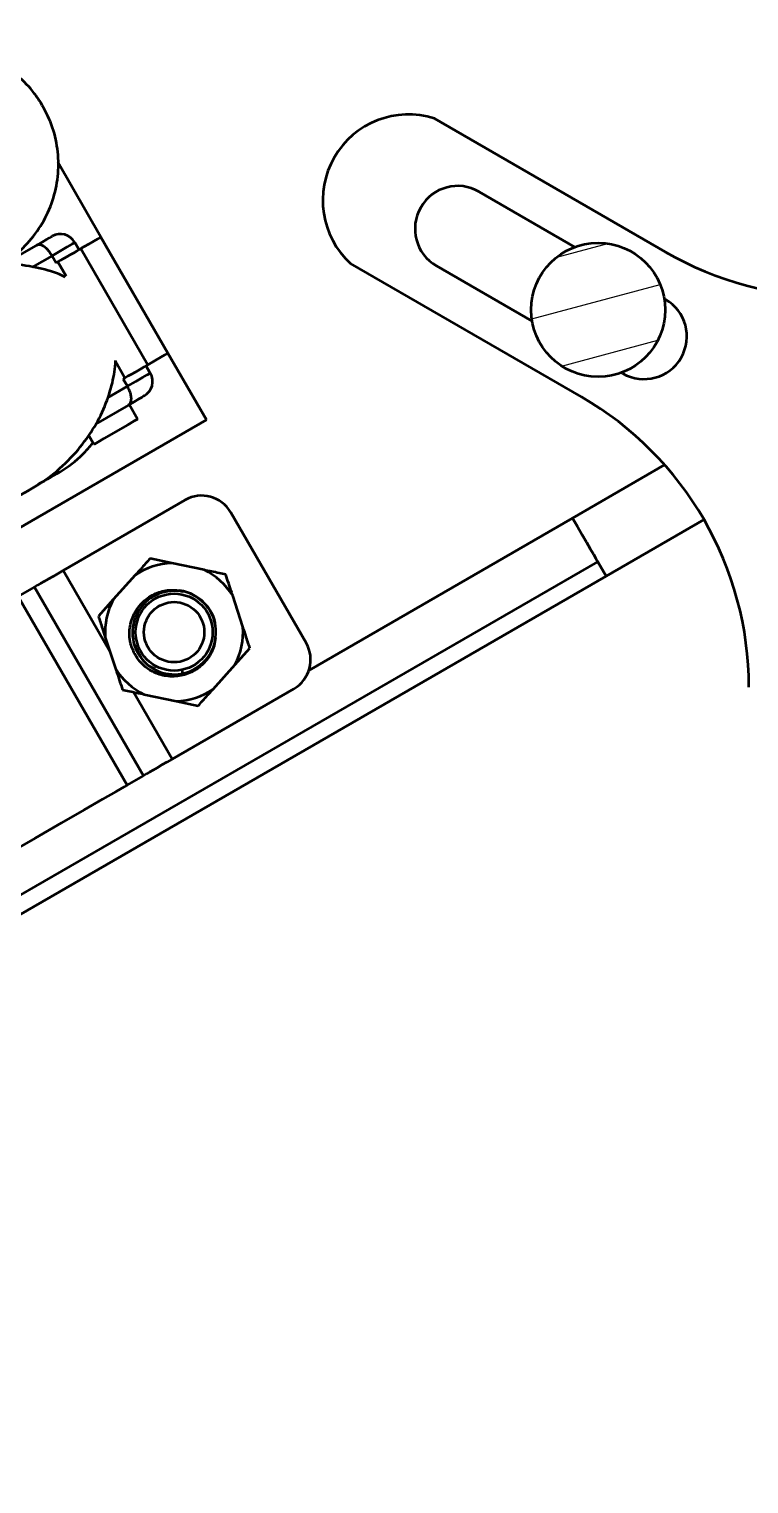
# Model space of a CAD drawing. Header units: millimetres. Extents: x 263 to 2983, y 441 to 2500.
# Drawn here: x 971.2 to 1014.2, y 1191.4 to 1278.2 of the extents above; entities that cross this region are included whole.
import ezdxf

# ---------------------------------------------------------------- set-up
doc = ezdxf.new("R2010")
doc.units = ezdxf.units.MM
doc.header["$LTSCALE"] = 0.5
doc.layers.add('BOL', color=7, linetype='Continuous', lineweight=50)
doc.layers.add('HAT', color=3, linetype='Continuous')

msp = doc.modelspace()

# ---------------------------------------------------------------- hatches: boundary and pattern name
at = {"layer": 'HAT'}
h = msp.add_hatch(dxfattribs=at)
h.set_pattern_fill('ANSI31', color=256)
h.paths.add_polyline_path([(904.154, 1443.353, 1), (896.154, 1443.353, 1)])
h.paths.add_polyline_path([(1806.519, 1028.146, 1), (1774.519, 1028.146, 1)])
h = msp.add_hatch(dxfattribs=at)
h.set_pattern_fill('ANSI31', color=256, angle=30)
h.paths.add_polyline_path([(932.154, 1443.353, 1), (924.154, 1443.353, 1)])
h.paths.add_polyline_path([(1918.519, 1028.146, 1), (1886.519, 1028.146, 1)])
h = msp.add_hatch(dxfattribs=at)
h.set_pattern_fill('ANSI31', color=256, angle=60)
h.paths.add_polyline_path([(1830.519, 931.151, 1), (1862.519, 931.151, 1)])
h.paths.add_polyline_path([(918.154, 1419.104, 1), (910.154, 1419.104, 1)])
h = msp.add_hatch(dxfattribs=at)
h.set_pattern_fill('ANSI31', color=256, angle=150)
h.paths.add_polyline_path([(1001.154, 1261.488, 1), (1009.154, 1261.488, 1)])

# ---------------------------------------------------------------- linework, layer by layer
at = {"layer": 'BOL'}
for p, q in [((995.374, 1272.908), (1009.154, 1264.952)), ((975.469, 1265.826), (972.891, 1270.29)), ((998.045, 1268.536), (1003.76, 1265.237)), ((979.469, 1258.898), (975.469, 1265.826)), ((969.629, 1264.187), (971.617, 1265.335)), ((974.169, 1265.076), (973.919, 1265.509)), ((974.279, 1265.139), (978.279, 1258.211)), ((972.55, 1264.719), (971.357, 1264.03)), ((972.55, 1264.719), (972.8, 1264.286)), ((972.907, 1264.347), (972.8, 1264.286)), ((973.401, 1263.491), (972.907, 1264.347)), ((1004.154, 1256.291), (990.373, 1264.248)), ((1001.21, 1260.82), (995.495, 1264.119)), ((1009.098, 1262.155), (1009.17, 1262.113)), ((981.769, 1254.914), (979.469, 1258.898)), ((976.907, 1257.419), (976.315, 1258.444)), ((978.419, 1257.715), (978.169, 1258.148)), ((976.907, 1257.419), (976.8, 1257.357)), ((977.05, 1256.924), (976.8, 1257.357)), ((1006.62, 1257.696), (1006.548, 1257.738)), ((975.862, 1256.239), (977.05, 1256.924)), ((977.117, 1255.808), (975.148, 1254.671)), ((977.654, 1254.964), (977.154, 1255.83)), ((960.118, 1242.414), (981.769, 1254.914)), ((974.736, 1254.017), (975.056, 1253.464)), ((975.082, 1253.479), (975.056, 1253.464)), ((1003.625, 1249.058), (1009.124, 1252.233)), ((980.487, 1250.133), (973.218, 1245.936)), ((987.719, 1241.607), (983.219, 1249.401)), ((987.883, 1239.969), (1003.625, 1249.058)), ((1005.625, 1245.594), (1011.474, 1248.971)), ((979.702, 1246.37), (978.403, 1246.644)), ((927.183, 1201.46), (1005.125, 1246.46)), ((976.008, 1241.104), (973.218, 1245.936)), ((981.624, 1245.966), (979.702, 1246.37)), ((1005.125, 1246.46), (1005.625, 1245.594)), ((927.683, 1200.594), (1005.625, 1245.594)), ((970.528, 1244.383), (971.502, 1244.945)), ((978.002, 1233.687), (971.502, 1244.945)), ((977.517, 1245.655), (976.206, 1244.193)), ((977.028, 1233.125), (970.528, 1244.383)), ((976.206, 1244.193), (975.32, 1243.204)), ((983.947, 1242.565), (983.336, 1244.432)), ((975.733, 1241.943), (976.344, 1240.076)), ((977.464, 1241.476), (977.55, 1241.281)), ((983.474, 1240.315), (984.36, 1241.304)), ((982.163, 1238.853), (983.474, 1240.315)), ((986.987, 1238.875), (979.718, 1234.678)), ((979.718, 1234.678), (977.409, 1238.678)), ((978.056, 1238.542), (979.978, 1238.138)), ((979.978, 1238.138), (981.277, 1237.864)), ((977.028, 1233.125), (978.002, 1233.687))]:
    msp.add_line(p, q, dxfattribs=at)
at = {"layer": 'BOL', "flags": 128}
for points in [[(971.617, 1265.335), (971.955, 1265.53), (972.218, 1265.682), (972.406, 1265.79), (972.518, 1265.855), (972.553, 1265.875)], [(975.469, 1265.826), (975.43, 1265.804), (975.291, 1265.724), (975.053, 1265.586), (974.715, 1265.391), (974.279, 1265.139)], [(973.919, 1265.509), (973.883, 1265.488), (973.728, 1265.399), (973.454, 1265.24), (973.06, 1265.013), (972.55, 1264.719)], [(972.907, 1264.347), (973.085, 1264.45), (973.284, 1264.565), (973.494, 1264.686), (973.701, 1264.806), (973.893, 1264.917), (974.06, 1265.013), (974.191, 1265.089), (974.279, 1265.139)], [(979.469, 1258.898), (979.43, 1258.876), (979.291, 1258.796), (979.053, 1258.658), (978.715, 1258.463), (978.279, 1258.211)], [(978.279, 1258.211), (978.191, 1258.161), (978.06, 1258.085), (977.893, 1257.989), (977.701, 1257.877), (977.494, 1257.758), (977.284, 1257.637), (977.085, 1257.522), (976.907, 1257.419)], [(977.05, 1256.924), (977.56, 1257.219), (977.954, 1257.446), (978.228, 1257.605), (978.383, 1257.694), (978.419, 1257.715)], [(978.053, 1256.349), (978.018, 1256.329), (977.906, 1256.264), (977.718, 1256.156), (977.455, 1256.003), (977.117, 1255.808)], [(977.654, 1254.964), (977.63, 1254.95), (977.438, 1254.839), (977.081, 1254.633), (976.614, 1254.363), (976.107, 1254.071), (975.638, 1253.8), (975.278, 1253.592), (975.082, 1253.479)], [(1003.625, 1249.058), (1003.918, 1248.551), (1004.199, 1248.064), (1004.458, 1247.614), (1004.686, 1247.221), (1004.872, 1246.898), (1005.011, 1246.658), (1005.096, 1246.51), (1005.125, 1246.46)], [(973.218, 1245.936), (972.909, 1245.758), (972.61, 1245.585), (972.33, 1245.423), (972.079, 1245.278), (971.864, 1245.155), (971.693, 1245.056), (971.571, 1244.985), (971.502, 1244.945)], [(979.718, 1234.678), (979.409, 1234.499), (979.11, 1234.327), (978.83, 1234.165), (978.579, 1234.02), (978.364, 1233.896), (978.193, 1233.797), (978.071, 1233.727), (978.002, 1233.687)], [(977.028, 1233.125), (976.863, 1233.029), (976.371, 1232.746), (975.567, 1232.281), (974.472, 1231.649), (973.115, 1230.866), (971.535, 1229.953), (969.774, 1228.937), (967.88, 1227.843), (965.905, 1226.703), (963.903, 1225.547), (961.927, 1224.406), (960.033, 1223.313), (958.272, 1222.296), (956.692, 1221.384), (955.336, 1220.601), (954.241, 1219.969), (953.436, 1219.504), (952.945, 1219.22), (952.779, 1219.125)]]:
    msp.add_lwpolyline(points, dxfattribs=at)
at = {"layer": 'BOL'}
for centre, radius in [((1005.154, 1261.488), 4), ((979.84, 1242.254), 2.3), ((979.84, 1242.254), 1.8)]:
    msp.add_circle(centre, radius, dxfattribs=at)
for centre, radius, start, end in [((993.834, 1268.023), 5.122, 72.50574, 227.49291), ((996.77, 1266.328), 2.55, 60, 240), ((973.053, 1265.009), 1, 30, 120), ((1019.154, 1282.272), 20, 240, 300), ((1007.895, 1259.905), 2.55, 240, 60), ((977.553, 1257.215), 1, 300, 30), ((994.154, 1238.971), 20, 0, 60), ((981.487, 1248.401), 2, 30, 120), ((979.84, 1242.254), 4.119, 91.92139, 124.33189), ((979.84, 1242.254), 4.119, 31.92139, 64.33189), ((979.84, 1242.254), 4.119, 151.92139, 184.33189), ((979.845, 1242.227), 2.491, 77.52288, 352.82042), ((979.84, 1242.254), 2.5, 352.22268, 82.74971), ((979.84, 1242.254), 4.119, 331.92139, 4.33189), ((985.987, 1240.607), 2, 300, 30), ((979.84, 1242.254), 4.119, 211.92139, 244.33189), ((979.84, 1242.254), 4.119, 271.92139, 304.33189)]:
    msp.add_arc(centre, radius, start, end, dxfattribs=at)
for points, knots in [([(971.878, 1273.85), (971.759, 1274.029), (971.368, 1274.616), (970.529, 1275.489), (969.302, 1276.329), (967.919, 1276.889), (966.448, 1277.143), (964.956, 1277.079), (963.509, 1276.702), (962.184, 1276.02), (961.129, 1275.203), (960.637, 1274.54), (960.441, 1274.276)], [0, 0, 0, 0, 0.0476257, 0.1568684, 0.2664358, 0.376193, 0.4861459, 0.5962644, 0.7064871, 0.8167376, 0.9269331, 1, 1, 1, 1]), ([(969.444, 1264.201), (969.671, 1264.325), (970.334, 1264.686), (971.238, 1265.57), (972.104, 1266.779), (972.683, 1268.154), (972.962, 1269.616), (972.919, 1271.101), (972.582, 1272.553), (972.112, 1273.418), (971.878, 1273.85)], [0, 0, 0, 0, 0.06989, 0.203478, 0.336858, 0.469995, 0.602877, 0.735547, 0.868098, 1, 1, 1, 1]), ([(972.55, 1264.719), (972.508, 1264.786), (972.424, 1264.921), (972.266, 1265.108), (972.059, 1265.29), (971.821, 1265.393), (971.681, 1265.371), (971.618, 1265.335), (971.617, 1265.335)], [0, 0, 0, 0, 0.107628, 0.214417, 0.382767, 0.66395, 0.997025, 1, 1, 1, 1]), ([(973.337, 1263.427), (973.322, 1263.436), (972.901, 1263.683), (971.916, 1263.962), (970.4, 1264.239), (968.753, 1264.229), (967.009, 1263.937), (965.258, 1263.322), (963.605, 1262.393), (962.195, 1261.234), (961.122, 1260.054), (960.636, 1259.22), (960.439, 1258.881)], [0, 0, 0, 0, 0.003735, 0.103693, 0.209703, 0.320038, 0.433293, 0.560931, 0.685422, 0.805734, 0.921166, 1, 1, 1, 1]), ([(965.911, 1249.339), (965.959, 1249.335), (966.557, 1249.287), (967.745, 1249.456), (969.467, 1249.881), (971.151, 1250.647), (972.693, 1251.692), (973.985, 1252.932), (974.999, 1254.293), (975.733, 1255.704), (976.174, 1257.095), (976.336, 1258.014), (976.344, 1258.455), (976.344, 1258.462)], [0, 0, 0, 0, 0.009607, 0.119839, 0.232312, 0.356287, 0.476778, 0.592842, 0.703849, 0.809143, 0.907806, 0.998623, 1, 1, 1, 1]), ([(977.117, 1255.808), (977.118, 1255.809), (977.181, 1255.846), (977.27, 1255.956), (977.299, 1256.213), (977.245, 1256.483), (977.163, 1256.714), (977.088, 1256.854), (977.05, 1256.924)], [0, 0, 0, 0, 0.002976, 0.336048, 0.61723, 0.785575, 0.892373, 1, 1, 1, 1]), ([(971.717, 1251.094), (972.224, 1251.357), (973.245, 1251.887), (974.349, 1252.768), (974.865, 1253.402), (975.017, 1253.59)], [0, 0, 0, 0, 0.409731, 0.825625, 1, 1, 1, 1]), ([(978.403, 1246.644), (978.313, 1246.543), (978.022, 1246.218), (977.723, 1245.885), (977.517, 1245.655)], [0, 0, 0, 0, 0.309684, 1, 1, 1, 1]), ([(982.923, 1245.693), (982.791, 1245.721), (982.364, 1245.811), (981.926, 1245.903), (981.624, 1245.966)], [0, 0, 0, 0, 0.309689, 1, 1, 1, 1]), ([(983.336, 1244.432), (983.316, 1244.494), (983.176, 1244.92), (983.04, 1245.337), (982.923, 1245.693)], [0, 0, 0, 0, 0.145982, 1, 1, 1, 1]), ([(977.238, 1241.574), (977.211, 1241.736), (977.135, 1242.19), (977.247, 1242.957), (977.653, 1243.762), (978.304, 1244.383), (979.114, 1244.739), (979.759, 1244.791), (980.098, 1244.742), (980.156, 1244.734)], [0, 0, 0, 0, 0.097305, 0.273051, 0.448798, 0.624626, 0.796267, 0.96529, 1, 1, 1, 1]), ([(980.241, 1244.706), (980.25, 1244.706), (980.584, 1244.714), (981.206, 1244.388), (981.893, 1243.745), (982.259, 1243.112), (982.266, 1242.746), (982.266, 1242.702)], [0, 0, 0, 0, 0.008494, 0.330026, 0.639133, 0.956688, 1, 1, 1, 1]), ([(975.32, 1243.204), (975.401, 1242.958), (975.537, 1242.542), (975.677, 1242.116), (975.733, 1241.943)], [0, 0, 0, 0, 0.592743, 1, 1, 1, 1]), ([(984.36, 1241.304), (984.28, 1241.55), (984.143, 1241.966), (984.004, 1242.392), (983.947, 1242.565)], [0, 0, 0, 0, 0.5927532, 1, 1, 1, 1]), ([(978.474, 1239.938), (978.449, 1239.953), (978.323, 1240.028), (977.963, 1240.294), (977.506, 1240.81), (977.322, 1241.335), (977.238, 1241.574)], [0, 0, 0, 0, 0.04174, 0.20905, 0.639794, 1, 1, 1, 1]), ([(978.715, 1240.061), (978.664, 1240.079), (978.33, 1240.192), (977.833, 1240.678), (977.611, 1241.23), (977.501, 1241.505)], [0, 0, 0, 0, 0.0831117, 0.5432656, 1, 1, 1, 1]), ([(982.317, 1241.916), (982.292, 1241.753), (982.224, 1241.313), (981.885, 1240.652), (981.27, 1240.046), (980.478, 1239.666), (979.595, 1239.569), (978.913, 1239.719), (978.563, 1239.893), (978.474, 1239.938)], [0, 0, 0, 0, 0.096551, 0.261814, 0.426974, 0.597501, 0.76941, 0.941265, 1, 1, 1, 1]), ([(976.344, 1240.076), (976.365, 1240.014), (976.504, 1239.588), (976.641, 1239.171), (976.757, 1238.815)], [0, 0, 0, 0, 0.145977, 1, 1, 1, 1]), ([(980.3, 1240), (980.307, 1239.966), (980.32, 1239.904), (980.332, 1239.842), (980.338, 1239.815)], [0, 0, 0, 0, 0.560027, 1, 1, 1, 1]), ([(976.757, 1238.815), (976.89, 1238.787), (977.317, 1238.697), (977.754, 1238.605), (978.056, 1238.542)], [0, 0, 0, 0, 0.309696, 1, 1, 1, 1]), ([(981.277, 1237.864), (981.368, 1237.965), (981.659, 1238.29), (981.957, 1238.623), (982.163, 1238.853)], [0, 0, 0, 0, 0.309701, 1, 1, 1, 1])]:
    msp.add_open_spline(points, degree=3, knots=knots, dxfattribs=at)

doc.saveas('drawing.dxf')
